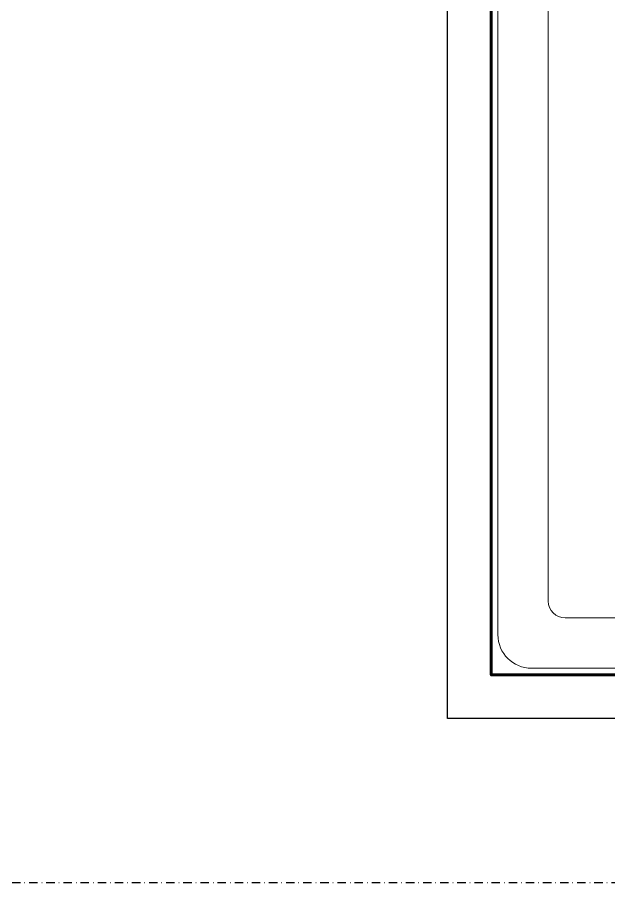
# Model space of a CAD drawing. Header units: centimetres. Extents: x -20963 to 233486, y -95276 to 159172.
# Drawn here: x 106408.1 to 106584.2, y 31353.4 to 31611.1 of the extents above; entities that cross this region are included whole.
import ezdxf

# ---------------------------------------------------------------- set-up
doc = ezdxf.new("R2010")
doc.units = ezdxf.units.CM
doc.header["$LTSCALE"] = 10
doc.header["$MEASUREMENT"] = 0
doc.linetypes.add('DASHDOT2', pattern=[0.5, 0.25, -0.125, 0, -0.125])
for name, color, linetype in [('006 plans$0$A-ELEV', 2, 'Continuous'), ('A-MA-DEMISE LINE', 10, 'DASHDOT2'), ('LP-DIMENSION_INT_100', 51, 'Continuous')]:
    doc.layers.add(name, color=color, linetype=linetype)
doc.layers.add('006 plans$0$Handrail', color=1, linetype='Continuous', lineweight=13)
doc.layers.add('006 Slab Edge$0$A-SLB-EDG', color=171, linetype='Continuous', lineweight=60)

# ---------------------------------------------------------------- blocks, each defined once
blk = doc.blocks.new('gfgf')
at = {"layer": '006 plans$0$A-ELEV'}
blk.add_lwpolyline([(409947.4, 241340), (401427.4, 241340), (401427.4, 244800)], dxfattribs=at)
at = {"layer": '006 plans$0$Handrail', "color": 3}
for p, q in [((401577.4, 244801.3), (401577.4, 241590)), ((401727.4, 244801.3), (401727.4, 241690)), ((401777.4, 241640), (409947.4, 241640)), ((401677.4, 241490), (409947.4, 241490))]:
    blk.add_line(p, q, dxfattribs=at)
for centre, radius in [((401777.4, 241690), 50), ((401677.4, 241590), 100)]:
    blk.add_arc(centre, radius, 180, 270, dxfattribs=at)
at = {"layer": '006 Slab Edge$0$A-SLB-EDG'}
blk.add_lwpolyline([(409947.4, 241470), (401557.4, 241470), (401557.4, 244800), (405447.4, 244800), (405447.4, 244950), (406547.4, 244950), (406547.4, 245680), (409947.4, 245680)], dxfattribs=at)
blk = doc.blocks.new('PLAN')
at = {"layer": 'A-MA-DEMISE LINE', "color": 4, "elevation": 0}
blk.add_lwpolyline([(100313.3, 33129.95), (103312.12, 33129.95), (103312.12, 31353.36), (100313.3, 31353.36)], close=True, dxfattribs=at)
at = {"layer": 'A-MA-DEMISE LINE', "color": 4, "xscale": 0.1, "yscale": 0.1, "zscale": 0.1}
blk.add_blockref('gfgf', (62317.38, 7268.24, 0), dxfattribs=at)

msp = doc.modelspace()

# ---------------------------------------------------------------- block references
at = {"layer": 'LP-DIMENSION_INT_100', "color": 2}
msp.add_blockref('PLAN', (4076.07, 0), dxfattribs=at)

doc.saveas('drawing.dxf')
